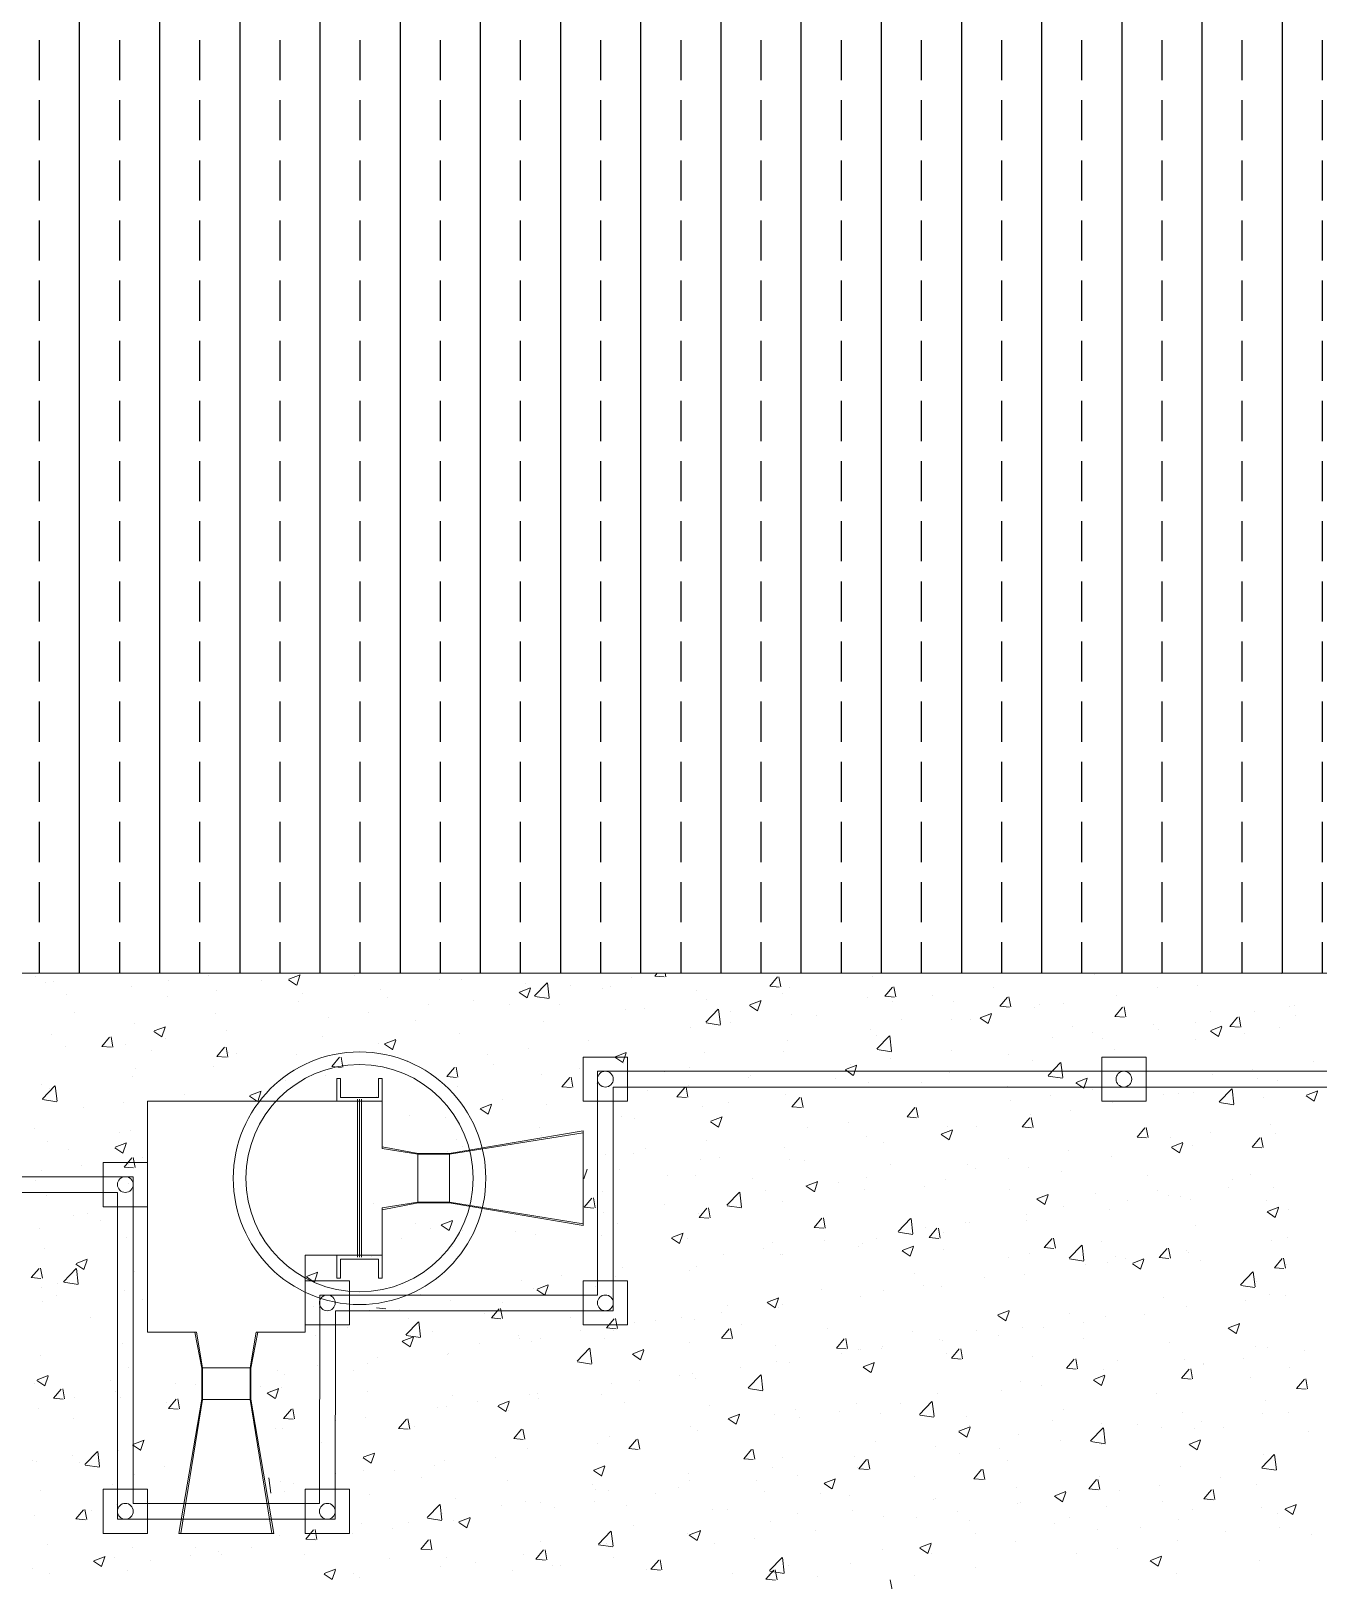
# Model space of a CAD drawing. Header units: millimetres. Extents: x 100 to 1222, y 100 to 694.
# Drawn here: x 298.02 to 305.67, y 536.13 to 545.33 of the extents above; entities that cross this region are included whole.
import ezdxf

# ---------------------------------------------------------------- set-up
doc = ezdxf.new("R2010")
doc.units = ezdxf.units.MM
doc.layers.add('2', color=11, linetype='Continuous')
for name, color, linetype, lineweight in [('Alvenaria', 8, 'Continuous', 9), ('Aço 1020', 6, 'Continuous', 9), ('DIVERSOS', 1, 'Continuous', 9), ('PAREDE', 7, 'Continuous', 9)]:
    doc.layers.add(name, color=color, linetype=linetype, lineweight=lineweight)

msp = doc.modelspace()

# ---------------------------------------------------------------- hatches: boundary and pattern name
at = {"layer": '2'}
h = msp.add_hatch(dxfattribs=at)
h.set_pattern_fill('BRASS', color=256, scale=0.075, angle=90)
h.set_pattern_definition([(90, (-7.4424, -3450.46003), (-0.47625, 3e-17), []), (90, (-7.6805, -3450.46003), (-0.47625, 3e-17), [0.238125, -0.1190625])])
h.paths.add_polyline_path([(294.0254, 539.737), (309.6315, 539.737), (309.6315, 552.862), (294.0254, 552.862)])

# ---------------------------------------------------------------- linework, layer by layer
at = {"layer": 'Alvenaria'}
for p, q in [((301.726, 539.7188), (301.7413, 539.737)), ((301.7916, 539.7153), (301.7876, 539.737)), ((298.0491, 539.7136), (298.0491, 539.7136)), ((298.1078, 539.6787), (298.1078, 539.6787)), ((298.1572, 539.687), (298.1572, 539.687)), ((298.6163, 539.6573), (298.6163, 539.6573)), ((298.8355, 539.6898), (298.8355, 539.6898)), ((299.0739, 539.7212), (299.0739, 539.7212)), ((299.3883, 539.6951), (299.3883, 539.6951)), ((299.5519, 539.6973), (299.5993, 539.6654)), ((299.5532, 539.7), (299.6198, 539.7256)), ((299.5997, 539.6653), (299.619, 539.7228)), ((299.9409, 539.7207), (299.9409, 539.7207)), ((300.4493, 539.6993), (300.4493, 539.6993)), ((300.5807, 539.6975), (300.5807, 539.6975)), ((300.922, 539.6238), (300.9887, 539.6494)), ((300.9578, 539.6778), (300.9578, 539.6778)), ((300.9685, 539.589), (300.9878, 539.6465)), ((301.0125, 539.602), (301.0867, 539.6793)), ((301.0995, 539.5891), (301.0889, 539.6796)), ((301.2248, 539.6617), (301.2248, 539.6617)), ((301.4185, 539.6478), (301.4185, 539.6478)), ((301.4662, 539.6563), (301.4662, 539.6563)), ((301.5856, 539.7092), (301.5856, 539.7092)), ((301.726, 539.7187), (301.7829, 539.7138)), ((302.4092, 539.659), (302.4551, 539.7137)), ((302.4092, 539.659), (302.4661, 539.654)), ((302.4748, 539.6556), (302.4637, 539.7153)), ((302.5287, 539.6512), (302.5287, 539.6512)), ((303.0177, 539.7183), (303.0177, 539.7183)), ((303.0924, 539.5992), (303.1383, 539.654)), ((303.1579, 539.5958), (303.1469, 539.6555)), ((303.7365, 539.6497), (303.7365, 539.6497)), ((304.338, 539.7289), (304.338, 539.7289)), ((304.7121, 539.6516), (304.7121, 539.6516)), ((304.9521, 539.6617), (304.9521, 539.6617)), ((305.4469, 539.7331), (305.4469, 539.7331)), ((298.2339, 539.6106), (298.2339, 539.6106)), ((298.8328, 539.5998), (298.8328, 539.5998)), ((299.1248, 539.6358), (299.1248, 539.6358)), ((299.6105, 539.5694), (299.6105, 539.5694)), ((299.6332, 539.6143), (299.6332, 539.6143)), ((300.0996, 539.6365), (300.0996, 539.6365)), ((300.1417, 539.5928), (300.1417, 539.5928)), ((300.3848, 539.5511), (300.3848, 539.5511)), ((300.6501, 539.5713), (300.6501, 539.5713)), ((300.863, 539.5525), (300.863, 539.5525)), ((300.9208, 539.6211), (300.9682, 539.5891)), ((300.9864, 539.6303), (300.9864, 539.6303)), ((301.0141, 539.5984), (301.0989, 539.5853)), ((301.9747, 539.6348), (301.9747, 539.6348)), ((302.034, 539.5798), (302.034, 539.5798)), ((302.2909, 539.5475), (302.3576, 539.5731)), ((302.3374, 539.5127), (302.3567, 539.5702)), ((302.4832, 539.6133), (302.4832, 539.6133)), ((302.9916, 539.5919), (302.9916, 539.5919)), ((303.0924, 539.5992), (303.1493, 539.5942)), ((303.1373, 539.5708), (303.1373, 539.5708)), ((303.3757, 539.6022), (303.3757, 539.6022)), ((303.5001, 539.5704), (303.5001, 539.5704)), ((303.7756, 539.5395), (303.8215, 539.5942)), ((303.8411, 539.536), (303.8301, 539.5957)), ((304.1566, 539.5563), (304.1566, 539.5563)), ((304.471, 539.6007), (304.471, 539.6007)), ((298.2773, 539.5044), (298.2773, 539.5044)), ((299.1158, 539.498), (299.1158, 539.498)), ((299.7856, 539.4722), (299.7856, 539.4722)), ((300.0241, 539.5036), (300.0241, 539.5036)), ((301.1586, 539.5498), (301.1586, 539.5498)), ((301.5528, 539.5189), (301.5528, 539.5189)), ((301.6671, 539.5284), (301.6671, 539.5284)), ((302.029, 539.4443), (302.1032, 539.5216)), ((302.116, 539.4314), (302.1055, 539.5219)), ((302.1755, 539.5069), (302.1755, 539.5069)), ((302.2897, 539.5448), (302.337, 539.5128)), ((302.5357, 539.4916), (302.5357, 539.4916)), ((302.684, 539.4854), (302.684, 539.4854)), ((303.1925, 539.4639), (303.1925, 539.4639)), ((303.4873, 539.4622), (303.4873, 539.4622)), ((303.6011, 539.4609), (303.6011, 539.4609)), ((303.6585, 539.4685), (303.7059, 539.4365)), ((303.6598, 539.4712), (303.7264, 539.4968)), ((303.7063, 539.4364), (303.7256, 539.494)), ((303.7756, 539.5394), (303.8325, 539.5344)), ((303.982, 539.5336), (303.982, 539.5336)), ((304.0086, 539.5489), (304.0086, 539.5489)), ((304.4588, 539.4797), (304.5047, 539.5344)), ((304.4588, 539.4796), (304.5157, 539.4747)), ((304.5243, 539.4763), (304.5133, 539.536)), ((304.517, 539.5274), (304.517, 539.5274)), ((305.0255, 539.5059), (305.0255, 539.5059)), ((305.142, 539.4199), (305.1879, 539.4746)), ((305.2075, 539.4165), (305.1965, 539.4762)), ((305.2882, 539.5113), (305.2882, 539.5113)), ((305.4958, 539.5378), (305.4958, 539.5378)), ((305.5266, 539.5427), (305.5266, 539.5427)), ((305.534, 539.4844), (305.534, 539.4844)), ((298.1456, 539.3699), (298.1456, 539.3699)), ((298.6347, 539.437), (298.6347, 539.437)), ((298.7516, 539.3901), (298.799, 539.3582)), ((298.7528, 539.3928), (298.8195, 539.4184)), ((298.7994, 539.358), (298.8187, 539.4156)), ((299.1841, 539.393), (299.1841, 539.393)), ((300.3075, 539.4571), (300.3075, 539.4571)), ((300.5691, 539.3804), (300.5691, 539.3804)), ((301.0638, 539.4518), (301.0638, 539.4518)), ((301.9365, 539.4127), (301.9365, 539.4127)), ((302.0307, 539.4408), (302.1154, 539.4276)), ((302.175, 539.4441), (302.175, 539.4441)), ((303.0061, 539.4012), (303.0061, 539.4012)), ((303.7009, 539.4424), (303.7009, 539.4424)), ((304.2094, 539.4209), (304.2094, 539.4209)), ((304.3259, 539.3846), (304.3259, 539.3846)), ((304.6866, 539.4321), (304.6866, 539.4321)), ((304.7179, 539.3995), (304.7179, 539.3995)), ((304.9403, 539.4425), (304.9403, 539.4425)), ((305.0274, 539.3922), (305.0748, 539.3602)), ((305.0286, 539.3949), (305.0953, 539.4205)), ((305.0751, 539.3601), (305.0944, 539.4177)), ((305.142, 539.4199), (305.1989, 539.4149)), ((305.2263, 539.378), (305.2263, 539.378)), ((305.4353, 539.416), (305.4353, 539.416)), ((298.226, 539.301), (298.226, 539.301)), ((298.4422, 539.3012), (298.4881, 539.3559)), ((298.4422, 539.3011), (298.4991, 539.2961)), ((298.5078, 539.2977), (298.4968, 539.3574)), ((298.5849, 539.3142), (298.5849, 539.3142)), ((298.7344, 539.2795), (298.7344, 539.2795)), ((298.8233, 539.3455), (298.8233, 539.3455)), ((299.1254, 539.2414), (299.1713, 539.2961)), ((299.191, 539.238), (299.1799, 539.2977)), ((299.752, 539.3618), (299.752, 539.3618)), ((300.088, 539.3194), (300.088, 539.3194)), ((300.1205, 539.3138), (300.1679, 539.2819)), ((300.1217, 539.3165), (300.1884, 539.3421)), ((300.1682, 539.2818), (300.1875, 539.3393)), ((300.9742, 539.286), (300.9742, 539.286)), ((301.335, 539.3335), (301.335, 539.3335)), ((302.5171, 539.3342), (302.5171, 539.3342)), ((303.0456, 539.3656), (303.0456, 539.3656)), ((303.0456, 539.2867), (303.1198, 539.364)), ((303.0472, 539.2831), (303.132, 539.27)), ((303.1325, 539.2738), (303.122, 539.3642)), ((304.0875, 539.3532), (304.0875, 539.3532)), ((304.3848, 539.3471), (304.3848, 539.3471)), ((304.4594, 539.2836), (304.4594, 539.2836)), ((304.9406, 539.3446), (304.9406, 539.3446)), ((299.1254, 539.2414), (299.1823, 539.2364)), ((299.1966, 539.2664), (299.1966, 539.2664)), ((299.2429, 539.2581), (299.2429, 539.2581)), ((299.5989, 539.2523), (299.5989, 539.2523)), ((299.7514, 539.2366), (299.7514, 539.2366)), ((299.8086, 539.1816), (299.8545, 539.2364)), ((299.8742, 539.1782), (299.8631, 539.2379)), ((300.2598, 539.2151), (300.2598, 539.2151)), ((300.7358, 539.2546), (300.7358, 539.2546)), ((300.7683, 539.1936), (300.7683, 539.1936)), ((301.4894, 539.2376), (301.5367, 539.2056)), ((301.4906, 539.2403), (301.5573, 539.2659)), ((301.5371, 539.2055), (301.5564, 539.263)), ((301.5413, 539.2018), (301.5413, 539.2018)), ((302.0224, 539.2627), (302.0224, 539.2627)), ((302.4901, 539.2702), (302.4901, 539.2702)), ((302.8594, 539.164), (302.9261, 539.1896)), ((302.8867, 539.1951), (302.8867, 539.1951)), ((302.9059, 539.1292), (302.9253, 539.1868)), ((303.1252, 539.2265), (303.1252, 539.2265)), ((303.4859, 539.274), (303.4859, 539.274)), ((303.8293, 539.2518), (303.8293, 539.2518)), ((303.9704, 539.2165), (303.9704, 539.2165)), ((304.0621, 539.129), (304.1363, 539.2063)), ((304.1491, 539.1161), (304.1386, 539.2066)), ((305.6368, 539.2145), (305.6368, 539.2145)), ((298.6231, 539.1199), (298.6231, 539.1199)), ((298.6411, 539.1711), (298.6411, 539.1711)), ((299.1042, 539.1809), (299.1042, 539.1809)), ((299.5351, 539.0966), (299.5351, 539.0966)), ((299.7735, 539.128), (299.7735, 539.128)), ((299.8086, 539.1816), (299.8655, 539.1766)), ((300.1342, 539.1754), (300.1342, 539.1754)), ((300.4918, 539.1219), (300.5377, 539.1766)), ((300.4918, 539.1218), (300.5487, 539.1168)), ((300.5573, 539.1184), (300.5463, 539.1781)), ((301.0522, 539.1347), (301.0522, 539.1347)), ((301.175, 539.0621), (301.2209, 539.1168)), ((301.2405, 539.0587), (301.2295, 539.1184)), ((301.2767, 539.1721), (301.2767, 539.1721)), ((301.7852, 539.1507), (301.7852, 539.1507)), ((301.9346, 539.1749), (301.9346, 539.1749)), ((302.2852, 539.1159), (302.2852, 539.1159)), ((302.2937, 539.1292), (302.2937, 539.1292)), ((302.8021, 539.1077), (302.8021, 539.1077)), ((302.8582, 539.1613), (302.9056, 539.1293)), ((303.2739, 539.1564), (303.2739, 539.1564)), ((303.4757, 539.1451), (303.4757, 539.1451)), ((304.0638, 539.1255), (304.1485, 539.1123)), ((304.2283, 539.0877), (304.295, 539.1133)), ((304.2748, 539.0529), (304.2941, 539.1105)), ((305.0376, 539.1356), (305.0376, 539.1356)), ((305.2761, 539.167), (305.2761, 539.167)), ((305.3041, 539.1091), (305.3041, 539.1091)), ((305.4237, 539.0989), (305.4237, 539.0989)), ((298.0856, 539.0757), (298.0856, 539.0757)), ((298.0891, 538.9894), (298.1633, 539.0668)), ((298.134, 539.0529), (298.134, 539.0529)), ((298.1761, 538.9766), (298.1656, 539.067)), ((298.9335, 539.0174), (298.9335, 539.0174)), ((299.3202, 539.0066), (299.3676, 538.9747)), ((299.3214, 539.0093), (299.3881, 539.0349)), ((299.3679, 538.9746), (299.3872, 539.0321)), ((300.0764, 539.0023), (300.0764, 539.0023)), ((300.5575, 539.0633), (300.5575, 539.0633)), ((301.175, 539.062), (301.2319, 539.0571)), ((301.3792, 539.0795), (301.3792, 539.0795)), ((301.686, 539.037), (301.686, 539.037)), ((301.8582, 539.0023), (301.9041, 539.057)), ((301.8582, 539.0023), (301.9151, 538.9973)), ((301.9237, 538.9989), (301.9127, 539.0586)), ((301.9244, 539.0684), (301.9244, 539.0684)), ((302.5055, 539.0171), (302.5055, 539.0171)), ((302.6069, 538.9391), (302.5959, 538.9988)), ((302.7184, 539.0611), (302.7184, 539.0611)), ((302.9946, 539.0841), (302.9946, 539.0841)), ((303.3106, 539.0862), (303.3106, 539.0862)), ((303.8191, 539.0647), (303.8191, 539.0647)), ((304.0753, 539.0089), (304.0753, 539.0089)), ((304.2271, 539.085), (304.2745, 539.053)), ((304.3275, 539.0432), (304.3275, 539.0432)), ((304.4361, 539.0564), (304.4361, 539.0564)), ((304.7486, 539.0138), (304.7486, 539.0138)), ((304.836, 539.0218), (304.836, 539.0218)), ((304.929, 539.0275), (304.929, 539.0275)), ((305.0787, 538.9713), (305.1529, 539.0487)), ((305.1656, 538.9585), (305.1551, 539.0489)), ((305.3445, 539.0003), (305.3445, 539.0003)), ((305.5959, 539.0087), (305.6433, 538.9767)), ((305.5972, 539.0114), (305.6639, 539.037)), ((305.6437, 538.9766), (305.663, 539.0342)), ((298.0908, 538.9859), (298.1755, 538.9728)), ((298.3343, 538.9385), (298.3343, 538.9385)), ((298.5728, 538.9699), (298.5728, 538.9699)), ((300.689, 538.9303), (300.7364, 538.8984)), ((300.6903, 538.933), (300.757, 538.9586)), ((300.7237, 538.9104), (300.7237, 538.9104)), ((300.7368, 538.8983), (300.7561, 538.9558)), ((300.8237, 538.9842), (300.8237, 538.9842)), ((301.0844, 538.9578), (301.0844, 538.9578)), ((302.0108, 538.9457), (302.0108, 538.9457)), ((302.1629, 538.9657), (302.1629, 538.9657)), ((302.5413, 538.9425), (302.5873, 538.9973)), ((302.5413, 538.9425), (302.5983, 538.9375)), ((303.2245, 538.8828), (303.2705, 538.9375)), ((303.2901, 538.8793), (303.2791, 538.939)), ((303.8369, 538.9775), (303.8369, 538.9775)), ((304.1931, 538.9184), (304.1931, 538.9184)), ((304.4479, 538.9665), (304.4479, 538.9665)), ((305.0803, 538.9678), (305.165, 538.9547)), ((300.2682, 538.8888), (300.2682, 538.8888)), ((300.4852, 538.879), (300.4852, 538.879)), ((301.0406, 538.8176), (301.0406, 538.8176)), ((301.5297, 538.8847), (301.5297, 538.8847)), ((301.6074, 538.8704), (301.6074, 538.8704)), ((302.0579, 538.8541), (302.1053, 538.8221)), ((302.0591, 538.8568), (302.1258, 538.8824)), ((302.1056, 538.822), (302.1249, 538.8795)), ((302.6361, 538.8194), (302.6361, 538.8194)), ((302.8746, 538.8508), (302.8746, 538.8508)), ((303.2245, 538.8827), (303.2815, 538.8777)), ((303.2353, 538.8983), (303.2353, 538.8983)), ((303.4641, 538.828), (303.4641, 538.828)), ((303.6376, 538.8231), (303.6376, 538.8231)), ((303.9077, 538.823), (303.9537, 538.8777)), ((303.9077, 538.823), (303.9647, 538.818)), ((303.9588, 538.8995), (303.9588, 538.8995)), ((303.9733, 538.8196), (303.9623, 538.8793)), ((304.5909, 538.7632), (304.6368, 538.818)), ((304.6565, 538.7598), (304.6455, 538.8195)), ((305.3862, 538.8388), (305.3862, 538.8388)), ((298.0405, 538.8143), (298.0405, 538.8143)), ((298.1225, 538.7358), (298.1225, 538.7358)), ((298.5211, 538.7021), (298.5878, 538.7277)), ((298.5489, 538.7928), (298.5489, 538.7928)), ((298.5676, 538.6673), (298.5869, 538.7249)), ((298.6115, 538.8029), (298.6115, 538.8029)), ((300.5459, 538.7462), (300.5459, 538.7462)), ((301.0519, 538.775), (301.0519, 538.775)), ((302.0346, 538.7403), (302.0346, 538.7403)), ((302.983, 538.7671), (302.983, 538.7671)), ((303.0821, 538.7277), (303.0821, 538.7277)), ((303.4268, 538.7778), (303.4741, 538.7458)), ((303.428, 538.7805), (303.4947, 538.8061)), ((303.4745, 538.7457), (303.4938, 538.8033)), ((304.5909, 538.7632), (304.6479, 538.7582)), ((304.787, 538.7599), (304.787, 538.7599)), ((304.7969, 538.7042), (304.8636, 538.7298)), ((304.8434, 538.6694), (304.8627, 538.727)), ((305.0255, 538.7913), (305.0255, 538.7913)), ((305.2741, 538.7035), (305.32, 538.7582)), ((305.3397, 538.7), (305.3287, 538.7597)), ((305.4121, 538.7818), (305.4121, 538.7818)), ((298.2413, 538.6864), (298.2413, 538.6864)), ((298.5199, 538.6994), (298.5672, 538.6675)), ((298.5744, 538.5847), (298.6203, 538.6394)), ((298.6399, 538.5813), (298.6289, 538.641)), ((298.6829, 538.6417), (298.6829, 538.6417)), ((300.4964, 538.6797), (300.4964, 538.6797)), ((300.5828, 538.7069), (300.5828, 538.7069)), ((301.4354, 538.6614), (301.4354, 538.6614)), ((301.5997, 538.6639), (301.5997, 538.6639)), ((301.6738, 538.6928), (301.6738, 538.6928)), ((302.1082, 538.6424), (302.1082, 538.6424)), ((302.4939, 538.7), (302.4939, 538.7)), ((302.5267, 538.6324), (302.5267, 538.6324)), ((303.8248, 538.6332), (303.8248, 538.6332)), ((304.1855, 538.6807), (304.1855, 538.6807)), ((304.4363, 538.6494), (304.4363, 538.6494)), ((304.7956, 538.7015), (304.843, 538.6695)), ((304.9174, 538.7104), (304.9174, 538.7104)), ((305.2741, 538.7034), (305.331, 538.6984)), ((298.0837, 538.5628), (298.0837, 538.5628)), ((298.3222, 538.5942), (298.3222, 538.5942)), ((298.5744, 538.5847), (298.6313, 538.5797)), ((298.6017, 538.6028), (298.6017, 538.6028)), ((301.3053, 538.5148), (301.3246, 538.5723)), ((301.5181, 538.5676), (301.5181, 538.5676)), ((301.9992, 538.6286), (301.9992, 538.6286)), ((302.6167, 538.621), (302.6167, 538.621)), ((303.1251, 538.5995), (303.1251, 538.5995)), ((303.5863, 538.6019), (303.5863, 538.6019)), ((303.6336, 538.578), (303.6336, 538.578)), ((303.9472, 538.5824), (303.9472, 538.5824)), ((304.1421, 538.5565), (304.1421, 538.5565)), ((305.2647, 538.5408), (305.2647, 538.5408)), ((298.0463, 538.5074), (298.0463, 538.5074)), ((298.5999, 538.4858), (298.5999, 538.4858)), ((301.8006, 538.536), (301.8006, 538.536)), ((301.9712, 538.537), (301.9712, 538.537)), ((302.309, 538.5145), (302.309, 538.5145)), ((302.624, 538.4752), (302.624, 538.4752)), ((302.6265, 538.4706), (302.6738, 538.4386)), ((302.6277, 538.4733), (302.6944, 538.4989)), ((302.6742, 538.4385), (302.6935, 538.496)), ((302.8175, 538.493), (302.8175, 538.493)), ((302.9714, 538.45), (302.9714, 538.45)), ((302.9848, 538.5227), (302.9848, 538.5227)), ((303.326, 538.4715), (303.326, 538.4715)), ((303.4525, 538.511), (303.4525, 538.511)), ((303.8344, 538.4501), (303.8344, 538.4501)), ((304.6505, 538.535), (304.6505, 538.535)), ((305.1357, 538.4631), (305.1357, 538.4631)), ((305.159, 538.5135), (305.159, 538.5135)), ((305.4005, 538.4648), (305.4005, 538.4648)), ((298.1109, 538.4187), (298.1109, 538.4187)), ((300.0532, 538.3681), (300.0532, 538.3681)), ((301.3071, 538.3456), (301.353, 538.4003)), ((301.3727, 538.3422), (301.3617, 538.4019)), ((301.4157, 538.4417), (301.4157, 538.4417)), ((301.784, 538.3646), (301.784, 538.3646)), ((302.1553, 538.3588), (302.2295, 538.4361)), ((302.157, 538.3553), (302.2417, 538.3421)), ((302.2423, 538.3459), (302.2318, 538.4364)), ((302.3856, 538.4438), (302.3856, 538.4438)), ((302.4823, 538.3829), (302.4823, 538.3829)), ((303.9953, 538.3943), (304.0427, 538.3623)), ((303.9965, 538.397), (304.0632, 538.4226)), ((304.0431, 538.3622), (304.0624, 538.4198)), ((304.3429, 538.4286), (304.3429, 538.4286)), ((304.5365, 538.3843), (304.5365, 538.3843)), ((304.7093, 538.4455), (304.7093, 538.4455)), ((304.7749, 538.4156), (304.7749, 538.4156)), ((304.8513, 538.4071), (304.8513, 538.4071)), ((304.9058, 538.3933), (304.9058, 538.3933)), ((305.3598, 538.3856), (305.3598, 538.3856)), ((298.2745, 538.2983), (298.2745, 538.2983)), ((298.3594, 538.3087), (298.3594, 538.3087)), ((298.4324, 538.266), (298.4324, 538.266)), ((300.4585, 538.2423), (300.5252, 538.2679)), ((300.505, 538.2076), (300.5243, 538.2651)), ((301.3071, 538.3456), (301.3641, 538.3406)), ((301.4233, 538.3171), (301.4233, 538.3171)), ((301.9876, 538.3115), (301.9876, 538.3115)), ((301.9903, 538.2859), (302.0362, 538.3406)), ((301.9903, 538.2858), (302.0472, 538.2808)), ((302.0559, 538.2824), (302.0449, 538.3421)), ((302.6735, 538.2261), (302.7194, 538.2808)), ((302.7391, 538.2226), (302.7281, 538.2824)), ((303.1719, 538.2012), (303.246, 538.2785)), ((303.2588, 538.1883), (303.2483, 538.2787)), ((303.9349, 538.3051), (303.9349, 538.3051)), ((303.9356, 538.2653), (303.9356, 538.2653)), ((304.1538, 538.3501), (304.1538, 538.3501)), ((304.4247, 538.3324), (304.4247, 538.3324)), ((305.3642, 538.318), (305.4116, 538.286)), ((305.3654, 538.3207), (305.4321, 538.3463)), ((305.4119, 538.2859), (305.4312, 538.3435)), ((305.493, 538.3317), (305.493, 538.3317)), ((298.0716, 538.2185), (298.0716, 538.2185)), ((300.3047, 538.251), (300.3047, 538.251)), ((300.3933, 538.2227), (300.3933, 538.2227)), ((300.4573, 538.2396), (300.5047, 538.2077)), ((300.5833, 538.2065), (300.5833, 538.2065)), ((300.9018, 538.2012), (300.9018, 538.2012)), ((301.0175, 538.1835), (301.0175, 538.1835)), ((301.4102, 538.1798), (301.4102, 538.1798)), ((301.5065, 538.2505), (301.5065, 538.2505)), ((301.8274, 538.1661), (301.8941, 538.1917)), ((301.8739, 538.1313), (301.8932, 538.1888)), ((302.6735, 538.226), (302.7304, 538.2211)), ((303.1735, 538.1976), (303.2582, 538.1845)), ((303.3357, 538.2262), (303.3357, 538.2262)), ((303.3567, 538.1663), (303.4026, 538.221)), ((303.4223, 538.1629), (303.4113, 538.2226)), ((303.4409, 538.1939), (303.4409, 538.1939)), ((303.5742, 538.2576), (303.5742, 538.2576)), ((303.5983, 538.2548), (303.5983, 538.2548)), ((304.9375, 538.2363), (304.9375, 538.2363)), ((298.0993, 538.1016), (298.0993, 538.1016)), ((298.5883, 538.1687), (298.5883, 538.1687)), ((299.9841, 538.1276), (299.9841, 538.1276)), ((300.2225, 538.159), (300.2225, 538.159)), ((300.5228, 538.112), (300.5228, 538.112)), ((301.8261, 538.1634), (301.8735, 538.1314)), ((301.9187, 538.1583), (301.9187, 538.1583)), ((302.3734, 538.0995), (302.3734, 538.0995)), ((302.4272, 538.1368), (302.4272, 538.1368)), ((302.7342, 538.147), (302.7342, 538.147)), ((302.9356, 538.1153), (302.9356, 538.1153)), ((302.9598, 538.1329), (302.9598, 538.1329)), ((303.0428, 538.1594), (303.0428, 538.1594)), ((303.195, 538.0871), (303.2424, 538.0551)), ((303.1962, 538.0898), (303.2629, 538.1154)), ((303.2427, 538.055), (303.2621, 538.1126)), ((303.3567, 538.1663), (303.4136, 538.1613)), ((303.4441, 538.0938), (303.4441, 538.0938)), ((304.0399, 538.1065), (304.0858, 538.1613)), ((304.0399, 538.1065), (304.0968, 538.1015)), ((304.1055, 538.1031), (304.0944, 538.1628)), ((304.1884, 538.0435), (304.2626, 538.1208)), ((304.2754, 538.0306), (304.2648, 538.1211)), ((304.382, 538.141), (304.382, 538.141)), ((304.7231, 538.0468), (304.769, 538.1015)), ((304.7886, 538.0433), (304.7776, 538.103)), ((304.8851, 538.0875), (304.8851, 538.0875)), ((305.3889, 538.1477), (305.3889, 538.1477)), ((305.4866, 538.1667), (305.4866, 538.1667)), ((298.2881, 538.0087), (298.3355, 537.9768)), ((298.2893, 538.0114), (298.356, 538.037)), ((298.3358, 537.9766), (298.3551, 538.0342)), ((299.3825, 538.0484), (299.3825, 538.0484)), ((300.0416, 538.0511), (300.0416, 538.0511)), ((301.5334, 537.9889), (301.5334, 537.9889)), ((301.976, 537.9944), (301.976, 537.9944)), ((302.135, 538.0681), (302.135, 538.0681)), ((302.4708, 538.0658), (302.4708, 538.0658)), ((302.4873, 538.0641), (302.4873, 538.0641)), ((303.8265, 538.0456), (303.8265, 538.0456)), ((303.9526, 538.0723), (303.9526, 538.0723)), ((304.1901, 538.04), (304.2748, 538.0268)), ((304.2859, 538.0086), (304.2859, 538.0086)), ((304.4131, 538.0153), (304.4131, 538.0153)), ((304.461, 538.0509), (304.461, 538.0509)), ((304.5243, 538.04), (304.5243, 538.04)), ((304.5639, 538.0108), (304.6113, 537.9788)), ((304.5651, 538.0135), (304.6318, 538.0391)), ((304.6116, 537.9787), (304.6309, 538.0363)), ((304.7231, 538.0467), (304.78, 538.0417)), ((304.8942, 538.0763), (304.8942, 538.0763)), ((304.9695, 538.0294), (304.9695, 538.0294)), ((305.4063, 537.987), (305.4522, 538.0417)), ((305.4063, 537.9869), (305.4632, 537.982)), ((305.4718, 537.9836), (305.4608, 538.0433)), ((305.4779, 538.0079), (305.4779, 538.0079)), ((298.0233, 537.928), (298.0692, 537.9827)), ((298.0233, 537.928), (298.0803, 537.923)), ((298.0889, 537.9246), (298.0779, 537.9843)), ((298.2154, 537.9039), (298.2896, 537.9813)), ((298.2171, 537.9004), (298.3018, 537.8873)), ((298.3024, 537.8911), (298.2919, 537.9815)), ((298.6383, 537.965), (298.6383, 537.965)), ((299.5526, 537.984), (299.5526, 537.984)), ((299.657, 537.9324), (299.7043, 537.9005)), ((299.6582, 537.9351), (299.7249, 537.9607)), ((299.7047, 537.9004), (299.724, 537.9579)), ((300.9342, 537.91), (300.9342, 537.91)), ((301.1727, 537.9414), (301.1727, 537.9414)), ((301.4949, 537.9334), (301.4949, 537.9334)), ((301.9318, 537.9687), (301.9318, 537.9687)), ((303.271, 537.9503), (303.271, 537.9503)), ((303.6843, 537.9294), (303.6843, 537.9294)), ((303.9241, 537.9482), (303.9241, 537.9482)), ((305.2049, 537.8858), (305.2791, 537.9632)), ((305.2919, 537.873), (305.2814, 537.9634)), ((305.3013, 537.903), (305.3013, 537.903)), ((298.0828, 537.8696), (298.0828, 537.8696)), ((298.174, 537.8219), (298.174, 537.8219)), ((298.1818, 537.8903), (298.1818, 537.8903)), ((298.5768, 537.8516), (298.5768, 537.8516)), ((300.3327, 537.8308), (300.3327, 537.8308)), ((301.0059, 537.8664), (301.0059, 537.8664)), ((301.0258, 537.8561), (301.0732, 537.8242)), ((301.0271, 537.8588), (301.0938, 537.8844)), ((301.0736, 537.8241), (301.0929, 537.8816)), ((301.3764, 537.8734), (301.3764, 537.8734)), ((302.3959, 537.7826), (302.4626, 537.8082)), ((302.4424, 537.7478), (302.4617, 537.8053)), ((302.7156, 537.8549), (302.7156, 537.8549)), ((302.9482, 537.8158), (302.9482, 537.8158)), ((303.0852, 537.8505), (303.0852, 537.8505)), ((303.3236, 537.8819), (303.3236, 537.8819)), ((303.4293, 537.8768), (303.4293, 537.8768)), ((304.7458, 537.8077), (304.7458, 537.8077)), ((305.2066, 537.8823), (305.2913, 537.8692)), ((305.3774, 537.8306), (305.3774, 537.8306)), ((305.4745, 537.8224), (305.4745, 537.8224)), ((298.0877, 537.7845), (298.0877, 537.7845)), ((298.6824, 537.8005), (298.6824, 537.8005)), ((299.6994, 537.7575), (299.6994, 537.7575)), ((299.7335, 537.7519), (299.7335, 537.7519)), ((300.0301, 537.734), (300.0301, 537.734)), ((300.0729, 537.7487), (300.1298, 537.7437)), ((300.2078, 537.736), (300.2078, 537.736)), ((300.5112, 537.795), (300.5112, 537.795)), ((300.7163, 537.7145), (300.7163, 537.7145)), ((300.7561, 537.6889), (300.802, 537.7437)), ((300.8217, 537.6855), (300.8106, 537.7452)), ((300.8209, 537.778), (300.8209, 537.778)), ((302.1229, 537.7238), (302.1229, 537.7238)), ((302.1601, 537.7596), (302.1601, 537.7596)), ((302.3947, 537.7799), (302.4421, 537.7479)), ((302.4592, 537.7488), (302.4592, 537.7488)), ((302.4836, 537.7713), (302.4836, 537.7713)), ((303.7648, 537.7063), (303.8315, 537.7319)), ((303.8113, 537.6715), (303.8306, 537.7291)), ((304.1903, 537.7123), (304.1903, 537.7123)), ((304.6345, 537.7118), (304.6345, 537.7118)), ((304.8826, 537.7592), (304.8826, 537.7592)), ((305.2361, 537.791), (305.2361, 537.791)), ((298.3748, 537.694), (298.3748, 537.694)), ((299.9002, 537.6295), (299.9002, 537.6295)), ((300.2485, 537.5886), (300.3227, 537.6659)), ((300.2654, 537.6827), (300.2654, 537.6827)), ((300.3355, 537.5757), (300.3249, 537.6662)), ((300.7561, 537.6889), (300.813, 537.6839)), ((301.2247, 537.693), (301.2247, 537.693)), ((301.4393, 537.6292), (301.4852, 537.6839)), ((301.4393, 537.6291), (301.4962, 537.6241)), ((301.5049, 537.6257), (301.4938, 537.6854)), ((301.6046, 537.6642), (301.6046, 537.6642)), ((301.7332, 537.6716), (301.7332, 537.6716)), ((301.8844, 537.6924), (301.8844, 537.6924)), ((301.9645, 537.6773), (301.9645, 537.6773)), ((302.1225, 537.5694), (302.1684, 537.6241)), ((302.188, 537.566), (302.177, 537.6257)), ((302.2417, 537.6501), (302.2417, 537.6501)), ((302.7501, 537.6286), (302.7501, 537.6286)), ((303.7636, 537.7036), (303.8109, 537.6716)), ((303.9125, 537.6311), (303.9125, 537.6311)), ((304.0353, 537.6329), (304.0353, 537.6329)), ((304.2738, 537.6643), (304.2738, 537.6643)), ((304.4015, 537.6982), (304.4015, 537.6982)), ((305.1324, 537.6273), (305.1798, 537.5953)), ((305.1337, 537.63), (305.2003, 537.6556)), ((305.1802, 537.5952), (305.1995, 537.6528)), ((298.5328, 537.5939), (298.5328, 537.5939)), ((298.5652, 537.5345), (298.5652, 537.5345)), ((299.7099, 537.5873), (299.7099, 537.5873)), ((300.2255, 537.5489), (300.2729, 537.517)), ((300.2267, 537.5516), (300.2934, 537.5772)), ((300.2502, 537.5851), (300.3349, 537.5719)), ((300.2733, 537.5169), (300.2926, 537.5744)), ((300.4087, 537.6081), (300.4087, 537.6081)), ((300.6837, 537.5343), (300.6837, 537.5343)), ((300.9171, 537.5866), (300.9171, 537.5866)), ((300.9221, 537.5657), (300.9221, 537.5657)), ((300.9943, 537.5493), (300.9943, 537.5493)), ((301.0491, 537.5689), (301.0491, 537.5689)), ((301.2829, 537.6132), (301.2829, 537.6132)), ((301.4256, 537.5651), (301.4256, 537.5651)), ((301.4834, 537.6164), (301.4834, 537.6164)), ((301.934, 537.5436), (301.934, 537.5436)), ((302.1225, 537.5693), (302.1794, 537.5644)), ((302.8057, 537.5096), (302.8516, 537.5643)), ((302.8712, 537.5062), (302.8602, 537.5659)), ((303.2586, 537.6071), (303.2586, 537.6071)), ((303.4178, 537.5597), (303.4178, 537.5597)), ((303.4338, 537.5537), (303.4338, 537.5537)), ((303.6348, 537.617), (303.6348, 537.617)), ((303.7671, 537.5856), (303.7671, 537.5856)), ((304.2755, 537.5641), (304.2755, 537.5641)), ((304.784, 537.5427), (304.784, 537.5427)), ((298.0761, 537.4675), (298.0761, 537.4675)), ((300.0821, 537.4551), (300.0821, 537.4551)), ((300.4936, 537.4735), (300.4936, 537.4735)), ((300.4996, 537.4779), (300.4996, 537.4779)), ((301.265, 537.431), (301.3392, 537.5083)), ((301.352, 537.4181), (301.3415, 537.5085)), ((301.5944, 537.4727), (301.6418, 537.4407)), ((301.5956, 537.4754), (301.6623, 537.501)), ((301.6421, 537.4406), (301.6614, 537.4981)), ((302.4425, 537.5221), (302.4425, 537.5221)), ((302.8057, 537.5096), (302.8626, 537.5046)), ((302.8346, 537.4748), (302.8346, 537.4748)), ((302.9366, 537.4987), (302.9366, 537.4987)), ((302.951, 537.5006), (302.951, 537.5006)), ((303.073, 537.5062), (303.073, 537.5062)), ((303.0793, 537.5216), (303.0793, 537.5216)), ((303.4594, 537.4792), (303.4594, 537.4792)), ((303.4889, 537.4498), (303.5348, 537.5046)), ((303.4889, 537.4498), (303.5458, 537.4448)), ((303.5544, 537.4464), (303.5434, 537.5061)), ((303.9679, 537.4577), (303.9679, 537.4577)), ((304.1721, 537.3901), (304.218, 537.4448)), ((304.2376, 537.3866), (304.2266, 537.4463)), ((304.4764, 537.4362), (304.4764, 537.4362)), ((304.8711, 537.4421), (304.8711, 537.4421)), ((305.2239, 537.4467), (305.2239, 537.4467)), ((305.2925, 537.5212), (305.2925, 537.5212)), ((305.3658, 537.5135), (305.3658, 537.5135)), ((305.5847, 537.4942), (305.5847, 537.4942)), ((298.0576, 537.3207), (298.1243, 537.3463)), ((298.1041, 537.2859), (298.1234, 537.3435)), ((298.5989, 537.3966), (298.5989, 537.3966)), ((299.4829, 537.3763), (299.4829, 537.3763)), ((299.5294, 537.3498), (299.5294, 537.3498)), ((299.7214, 537.4076), (299.7214, 537.4076)), ((299.9381, 537.3782), (299.9381, 537.3782)), ((300.0185, 537.4169), (300.0185, 537.4169)), ((301.2667, 537.4274), (301.3514, 537.4143)), ((301.8723, 537.3481), (301.8723, 537.3481)), ((301.9529, 537.3603), (301.9529, 537.3603)), ((302.233, 537.3956), (302.233, 537.3956)), ((302.2816, 537.2733), (302.3558, 537.3506)), ((302.3686, 537.2604), (302.358, 537.3509)), ((302.4476, 537.4317), (302.4476, 537.4317)), ((302.5238, 537.4263), (302.5238, 537.4263)), ((302.9633, 537.3964), (303.0106, 537.3644)), ((302.9645, 537.3991), (303.0312, 537.4247)), ((303.011, 537.3643), (303.0303, 537.4218)), ((304.1721, 537.39), (304.229, 537.385)), ((304.3333, 537.3228), (304.4, 537.3484)), ((304.3799, 537.288), (304.3992, 537.3456)), ((304.3899, 537.3811), (304.3899, 537.3811)), ((304.8553, 537.3303), (304.9012, 537.385)), ((304.9208, 537.3269), (304.9098, 537.3866)), ((304.9848, 537.4147), (304.9848, 537.4147)), ((304.9855, 537.4153), (304.9855, 537.4153)), ((305.4933, 537.3932), (305.4933, 537.3932)), ((298.0434, 537.3013), (298.0434, 537.3013)), ((298.0563, 537.318), (298.1037, 537.2861)), ((298.1555, 537.2116), (298.2014, 537.2663)), ((298.2211, 537.2081), (298.21, 537.2678)), ((298.4929, 537.3163), (298.4929, 537.3163)), ((298.8814, 537.2971), (298.8814, 537.2971)), ((299.0014, 537.2948), (299.0014, 537.2948)), ((299.0347, 537.2784), (299.0347, 537.2784)), ((299.3827, 537.2828), (299.3827, 537.2828)), ((299.4264, 537.2444), (299.4931, 537.27)), ((299.4729, 537.2096), (299.4923, 537.2672)), ((299.5099, 537.2733), (299.5099, 537.2733)), ((300.0183, 537.2518), (300.0183, 537.2518)), ((301.4718, 537.2993), (301.4718, 537.2993)), ((301.6338, 537.3167), (301.6338, 537.3167)), ((301.9684, 537.3309), (301.9684, 537.3309)), ((302.2833, 537.2698), (302.368, 537.2566)), ((303.7848, 537.2572), (303.7848, 537.2572)), ((303.9009, 537.3141), (303.9009, 537.3141)), ((304.0232, 537.2886), (304.0232, 537.2886)), ((304.3321, 537.3201), (304.3795, 537.2881)), ((304.3839, 537.3361), (304.3839, 537.3361)), ((304.8552, 537.3303), (304.9122, 537.3253)), ((305.2619, 537.3347), (305.2619, 537.3347)), ((305.5384, 537.2705), (305.5844, 537.3253)), ((305.5384, 537.2705), (305.5954, 537.2655)), ((305.604, 537.2671), (305.593, 537.3268)), ((298.1555, 537.2115), (298.2124, 537.2065)), ((298.2822, 537.2182), (298.2822, 537.2182)), ((298.5206, 537.2496), (298.5206, 537.2496)), ((298.5536, 537.2174), (298.5536, 537.2174)), ((298.8272, 537.1875), (298.8272, 537.1875)), ((298.8387, 537.1518), (298.8846, 537.2065)), ((298.9043, 537.1484), (298.8932, 537.2081)), ((299.4252, 537.2417), (299.4726, 537.2098)), ((300.4331, 537.1587), (300.4331, 537.1587)), ((300.488, 537.1608), (300.488, 537.1608)), ((300.5268, 537.2304), (300.5268, 537.2304)), ((300.6715, 537.1901), (300.6715, 537.1901)), ((300.7941, 537.1654), (300.8415, 537.1335)), ((300.7953, 537.1681), (300.862, 537.1937)), ((300.8418, 537.1334), (300.8611, 537.1909)), ((300.9827, 537.2322), (300.9827, 537.2322)), ((301.0323, 537.2375), (301.0323, 537.2375)), ((301.0352, 537.2089), (301.0352, 537.2089)), ((301.4129, 537.2356), (301.4129, 537.2356)), ((301.5437, 537.1874), (301.5437, 537.1874)), ((302.0522, 537.1659), (302.0522, 537.1659)), ((302.9251, 537.1817), (302.9251, 537.1817)), ((303.1832, 537.178), (303.1832, 537.178)), ((303.2981, 537.1156), (303.3723, 537.193)), ((303.3851, 537.1028), (303.3746, 537.1932)), ((303.4062, 537.2426), (303.4062, 537.2426)), ((304.7065, 537.2393), (304.7065, 537.2393)), ((305.3542, 537.1964), (305.3542, 537.1964)), ((298.0645, 537.1504), (298.0645, 537.1504)), ((298.2717, 537.0921), (298.2717, 537.0921)), ((298.8387, 537.1517), (298.8956, 537.1468)), ((299.5219, 537.092), (299.5678, 537.1467)), ((299.5219, 537.092), (299.5788, 537.087)), ((299.5874, 537.0886), (299.5764, 537.1483)), ((299.8315, 537.0795), (299.8315, 537.0795)), ((300.0069, 537.0998), (300.0069, 537.0998)), ((300.2051, 537.0322), (300.251, 537.087)), ((300.2706, 537.0288), (300.2596, 537.0885)), ((300.8574, 537.1402), (300.8574, 537.1402)), ((302.1629, 537.0892), (302.2103, 537.0572)), ((302.1642, 537.0919), (302.2309, 537.1175)), ((302.2107, 537.0571), (302.23, 537.1146)), ((302.436, 537.1146), (302.436, 537.1146)), ((302.5606, 537.1444), (302.5606, 537.1444)), ((302.584, 537.0991), (302.584, 537.0991)), ((302.8225, 537.1305), (302.8225, 537.1305)), ((303.0691, 537.1229), (303.0691, 537.1229)), ((303.2998, 537.1121), (303.3845, 537.099)), ((303.5776, 537.1015), (303.5776, 537.1015)), ((304.086, 537.08), (304.086, 537.08)), ((304.151, 537.144), (304.151, 537.144)), ((304.8595, 537.125), (304.8595, 537.125)), ((304.9734, 537.071), (304.9734, 537.071)), ((305.3341, 537.1185), (305.3341, 537.1185)), ((305.4902, 537.1255), (305.4902, 537.1255)), ((299.4708, 537.032), (299.4708, 537.032)), ((299.5178, 537.0328), (299.5178, 537.0328)), ((300.2051, 537.0322), (300.262, 537.0272)), ((300.3019, 537.0449), (300.3019, 537.0449)), ((300.8883, 536.9725), (300.9342, 537.0272)), ((300.9538, 536.969), (300.9428, 537.0287)), ((301.4602, 536.9822), (301.4602, 536.9822)), ((301.9413, 537.0432), (301.9413, 537.0432)), ((301.9825, 537.0199), (301.9825, 537.0199)), ((303.5318, 537.0129), (303.5792, 536.9809)), ((303.533, 537.0156), (303.5997, 537.0412)), ((303.5795, 536.9808), (303.5989, 537.0384)), ((303.5955, 537.0486), (303.5955, 537.0486)), ((303.8893, 536.997), (303.8893, 536.997)), ((304.3147, 536.958), (304.3889, 537.0353)), ((304.3784, 537.064), (304.3784, 537.064)), ((304.4016, 536.9451), (304.3911, 537.0356)), ((304.5945, 537.0585), (304.5945, 537.0585)), ((304.7349, 537.0396), (304.7349, 537.0396)), ((304.9347, 537.0302), (304.9347, 537.0302)), ((305.103, 537.037), (305.103, 537.037)), ((305.6114, 537.0155), (305.6114, 537.0155)), ((298.3417, 536.8184), (298.4159, 536.8958)), ((298.4287, 536.8056), (298.4181, 536.896)), ((298.542, 536.9004), (298.542, 536.9004)), ((298.6249, 536.9345), (298.6723, 536.9026)), ((298.6261, 536.9372), (298.6928, 536.9628)), ((298.6308, 536.9214), (298.6308, 536.9214)), ((298.6726, 536.9024), (298.6919, 536.96)), ((299.7464, 536.9495), (299.7464, 536.9495)), ((299.995, 536.8609), (300.0617, 536.8865)), ((300.0415, 536.8262), (300.0608, 536.8837)), ((300.8883, 536.9724), (300.9452, 536.9674)), ((300.9711, 536.9151), (300.9711, 536.9151)), ((301.3833, 536.9411), (301.3833, 536.9411)), ((301.5714, 536.9127), (301.6284, 536.9077)), ((301.5715, 536.9127), (301.6174, 536.9674)), ((301.6217, 536.9725), (301.6217, 536.9725)), ((301.637, 536.9093), (301.626, 536.969)), ((302.2546, 536.8529), (302.3006, 536.9076)), ((302.3202, 536.8495), (302.3092, 536.9092)), ((303.04, 536.9533), (303.04, 536.9533)), ((303.3946, 536.9256), (303.3946, 536.9256)), ((303.7726, 536.9129), (303.7726, 536.9129)), ((304.1334, 536.9604), (304.1334, 536.9604)), ((304.3163, 536.9545), (304.4011, 536.9413)), ((304.3792, 536.9348), (304.3792, 536.9348)), ((304.9007, 536.9366), (304.9481, 536.9046)), ((304.9019, 536.9393), (304.9686, 536.9649)), ((304.9484, 536.9045), (304.9677, 536.9621)), ((298.0316, 536.8425), (298.0316, 536.8425)), ((298.053, 536.8333), (298.053, 536.8333)), ((298.2701, 536.8739), (298.2701, 536.8739)), ((298.3074, 536.8296), (298.3074, 536.8296)), ((298.3434, 536.8149), (298.4281, 536.8018)), ((298.8159, 536.8081), (298.8159, 536.8081)), ((299.9938, 536.8582), (300.0411, 536.8263)), ((300.421, 536.8144), (300.421, 536.8144)), ((300.4764, 536.8437), (300.4764, 536.8437)), ((300.7817, 536.8619), (300.7817, 536.8619)), ((301.3639, 536.7846), (301.4305, 536.8102)), ((301.4104, 536.7499), (301.4297, 536.8074)), ((302.2546, 536.8529), (302.3116, 536.8479)), ((302.4244, 536.7975), (302.4244, 536.7975)), ((302.4845, 536.8579), (302.4845, 536.8579)), ((302.9135, 536.8646), (302.9135, 536.8646)), ((302.9326, 536.8024), (302.9326, 536.8024)), ((302.9378, 536.7932), (302.9838, 536.8479)), ((302.9378, 536.7931), (302.9948, 536.7881)), ((303.0034, 536.7897), (302.9924, 536.8494)), ((303.5342, 536.8815), (303.5342, 536.8815)), ((303.8237, 536.8395), (303.8237, 536.8395)), ((304.8479, 536.8079), (304.8479, 536.8079)), ((305.3312, 536.8003), (305.4054, 536.8777)), ((305.3329, 536.7968), (305.4176, 536.7837)), ((305.3426, 536.8793), (305.3426, 536.8793)), ((305.4182, 536.7875), (305.4077, 536.8779)), ((298.5083, 536.7016), (298.5083, 536.7016)), ((298.6355, 536.7588), (298.6355, 536.7588)), ((299.4452, 536.6479), (299.4347, 536.7384)), ((299.5063, 536.7157), (299.5063, 536.7157)), ((299.581, 536.7038), (299.581, 536.7038)), ((299.8328, 536.7651), (299.8328, 536.7651)), ((299.9953, 536.7827), (299.9953, 536.7827)), ((300.1825, 536.783), (300.1825, 536.783)), ((300.3413, 536.7436), (300.3413, 536.7436)), ((300.8498, 536.7221), (300.8498, 536.7221)), ((301.3582, 536.7007), (301.3582, 536.7007)), ((301.3626, 536.7819), (301.41, 536.75)), ((301.929, 536.7626), (301.929, 536.7626)), ((301.9297, 536.7261), (301.9297, 536.7261)), ((302.3334, 536.7235), (302.3334, 536.7235)), ((302.5719, 536.7549), (302.5719, 536.7549)), ((302.7315, 536.7057), (302.7789, 536.6737)), ((302.7327, 536.7084), (302.7994, 536.734)), ((302.7792, 536.6736), (302.7985, 536.7311)), ((303.2682, 536.7441), (303.2682, 536.7441)), ((303.621, 536.7334), (303.6669, 536.7881)), ((303.621, 536.7333), (303.678, 536.7284)), ((303.6866, 536.7299), (303.6756, 536.7897)), ((304.3042, 536.6736), (304.3501, 536.7283)), ((304.3698, 536.6702), (304.3588, 536.7299)), ((304.3668, 536.747), (304.3668, 536.747)), ((305.0835, 536.7428), (305.0835, 536.7428)), ((298.08, 536.6635), (298.08, 536.6635)), ((299.5252, 536.6587), (299.5252, 536.6587)), ((300.0337, 536.6372), (300.0337, 536.6372)), ((300.5421, 536.6157), (300.5421, 536.6157)), ((301.3735, 536.6672), (301.3735, 536.6672)), ((301.4486, 536.6651), (301.4486, 536.6651)), ((301.7319, 536.6443), (301.7319, 536.6443)), ((301.8667, 536.6792), (301.8667, 536.6792)), ((302.3752, 536.6577), (302.3752, 536.6577)), ((302.7128, 536.6488), (302.7128, 536.6488)), ((302.8836, 536.6362), (302.8836, 536.6362)), ((303.383, 536.6085), (303.383, 536.6085)), ((303.3921, 536.6147), (303.3921, 536.6147)), ((303.8777, 536.6799), (303.8777, 536.6799)), ((304.1004, 536.6294), (304.1477, 536.5974)), ((304.1016, 536.6321), (304.1683, 536.6577)), ((304.1481, 536.5973), (304.1674, 536.6549)), ((304.3042, 536.6736), (304.3612, 536.6686)), ((304.4843, 536.664), (304.4843, 536.664)), ((304.7228, 536.6953), (304.7228, 536.6953)), ((304.9874, 536.6138), (305.0333, 536.6686)), ((304.9874, 536.6138), (305.0443, 536.6088)), ((305.053, 536.6104), (305.042, 536.6701)), ((305.2985, 536.6969), (305.2985, 536.6969)), ((298.0414, 536.5162), (298.0414, 536.5162)), ((298.2877, 536.4951), (298.3336, 536.5498)), ((298.3532, 536.4917), (298.3422, 536.5514)), ((298.3802, 536.5457), (298.3802, 536.5457)), ((298.5304, 536.5833), (298.5304, 536.5833)), ((300.3748, 536.5031), (300.449, 536.5804)), ((300.4617, 536.4902), (300.4512, 536.5807)), ((300.4648, 536.5266), (300.4648, 536.5266)), ((300.8181, 536.5719), (300.8181, 536.5719)), ((300.9596, 536.5981), (300.9596, 536.5981)), ((301.0506, 536.5942), (301.0506, 536.5942)), ((301.1327, 536.5654), (301.1327, 536.5654)), ((301.3711, 536.5968), (301.3711, 536.5968)), ((301.5591, 536.5727), (301.5591, 536.5727)), ((302.0675, 536.5512), (302.0675, 536.5512)), ((302.1573, 536.5534), (302.1573, 536.5534)), ((302.576, 536.5298), (302.576, 536.5298)), ((302.9019, 536.5475), (302.9019, 536.5475)), ((303.5221, 536.5373), (303.5221, 536.5373)), ((303.8828, 536.5848), (303.8828, 536.5848)), ((303.9006, 536.5933), (303.9006, 536.5933)), ((304.409, 536.5718), (304.409, 536.5718)), ((304.743, 536.6015), (304.743, 536.6015)), ((304.9175, 536.5503), (304.9175, 536.5503)), ((305.331, 536.5623), (305.331, 536.5623)), ((305.4259, 536.5288), (305.4259, 536.5288)), ((305.4692, 536.5531), (305.5166, 536.5211)), ((305.4705, 536.5558), (305.5371, 536.5814)), ((305.517, 536.521), (305.5363, 536.5786)), ((298.2876, 536.495), (298.3446, 536.4901)), ((299.654, 536.3755), (299.7, 536.4303)), ((299.7196, 536.3721), (299.7086, 536.4318)), ((299.9837, 536.4657), (299.9837, 536.4657)), ((300.1704, 536.4387), (300.1704, 536.4387)), ((300.2626, 536.4765), (300.2626, 536.4765)), ((300.3764, 536.4996), (300.4612, 536.4864)), ((300.5311, 536.4862), (300.5311, 536.4862)), ((300.5623, 536.4747), (300.6097, 536.4428)), ((300.5635, 536.4774), (300.6302, 536.503)), ((300.6101, 536.4427), (300.6294, 536.5002)), ((301.3913, 536.3455), (301.4655, 536.4228)), ((301.4783, 536.3326), (301.4678, 536.423)), ((301.6018, 536.4581), (301.6018, 536.4581)), ((301.9324, 536.4012), (301.9991, 536.4268)), ((301.9789, 536.3664), (301.9982, 536.4239)), ((302.4129, 536.4804), (302.4129, 536.4804)), ((302.6821, 536.4267), (302.6821, 536.4267)), ((303.0845, 536.5083), (303.0845, 536.5083)), ((303.2836, 536.5059), (303.2836, 536.5059)), ((303.5929, 536.4868), (303.5929, 536.4868)), ((304.1014, 536.4653), (304.1014, 536.4653)), ((304.1875, 536.5062), (304.1875, 536.5062)), ((304.3552, 536.4299), (304.3552, 536.4299)), ((304.6099, 536.4438), (304.6099, 536.4438)), ((304.8363, 536.4909), (304.8363, 536.4909)), ((305.4345, 536.4464), (305.4345, 536.4464)), ((298.1179, 536.3454), (298.1179, 536.3454)), ((299.4947, 536.3986), (299.4947, 536.3986)), ((299.654, 536.3755), (299.711, 536.3705)), ((299.7071, 536.3812), (299.7071, 536.3812)), ((299.932, 536.4073), (299.932, 536.4073)), ((300.3372, 536.3158), (300.3831, 536.3705)), ((300.4028, 536.3123), (300.3918, 536.372)), ((301.0463, 536.3628), (301.0463, 536.3628)), ((301.393, 536.3419), (301.4777, 536.3288)), ((301.437, 536.348), (301.437, 536.348)), ((301.9181, 536.409), (301.9181, 536.409)), ((301.9312, 536.3985), (301.9786, 536.3665)), ((302.0829, 536.3478), (302.0829, 536.3478)), ((302.3213, 536.3792), (302.3213, 536.3792)), ((303.3013, 536.3249), (303.368, 536.3505)), ((303.3478, 536.2901), (303.3671, 536.3476)), ((303.632, 536.4108), (303.632, 536.4108)), ((303.8662, 536.3628), (303.8662, 536.3628)), ((304.833, 536.3672), (304.833, 536.3672)), ((305.1183, 536.4223), (305.1183, 536.4223)), ((305.6268, 536.4009), (305.6268, 536.4009)), ((298.3931, 536.2438), (298.4405, 536.2119)), ((298.3944, 536.2465), (298.4611, 536.2721)), ((298.4409, 536.2117), (298.4602, 536.2693)), ((298.5188, 536.2662), (298.5188, 536.2662)), ((298.6264, 536.3239), (298.6264, 536.3239)), ((298.7312, 536.2492), (298.7312, 536.2492)), ((298.9697, 536.2806), (298.9697, 536.2806)), ((299, 536.3272), (299, 536.3272)), ((299.1349, 536.3024), (299.1349, 536.3024)), ((299.1516, 536.2858), (299.1516, 536.2858)), ((299.3304, 536.3281), (299.3304, 536.3281)), ((299.6433, 536.2809), (299.6433, 536.2809)), ((300.1518, 536.2595), (300.1518, 536.2595)), ((300.3372, 536.3157), (300.3942, 536.3108)), ((300.4908, 536.2674), (300.4908, 536.2674)), ((300.948, 536.281), (300.948, 536.281)), ((301.0204, 536.256), (301.0663, 536.3107)), ((301.0204, 536.256), (301.0774, 536.251)), ((301.086, 536.2526), (301.075, 536.3123)), ((301.4813, 536.2686), (301.4813, 536.2686)), ((301.7036, 536.1962), (301.7495, 536.251)), ((301.7692, 536.1928), (301.7582, 536.2525)), ((302.4079, 536.1878), (302.4821, 536.2651)), ((302.4948, 536.1749), (302.4843, 536.2654)), ((303.0765, 536.3155), (303.0765, 536.3155)), ((303.3001, 536.3222), (303.3474, 536.2902)), ((303.3714, 536.2914), (303.3714, 536.2914)), ((304.2338, 536.2883), (304.2338, 536.2883)), ((304.4722, 536.3197), (304.4722, 536.3197)), ((304.6689, 536.2459), (304.7163, 536.2139)), ((304.6701, 536.2486), (304.7368, 536.2742)), ((304.7166, 536.2138), (304.736, 536.2714)), ((305.3194, 536.2452), (305.3194, 536.2452)), ((298.0298, 536.1991), (298.0298, 536.1991)), ((298.1297, 536.17), (298.1297, 536.17)), ((298.5961, 536.1905), (298.5961, 536.1905)), ((299.762, 536.1675), (299.8094, 536.1356)), ((299.7632, 536.1702), (299.8299, 536.1958)), ((299.8097, 536.1354), (299.8291, 536.193)), ((299.9353, 536.1721), (299.9353, 536.1721)), ((299.9721, 536.1486), (299.9721, 536.1486)), ((300.4533, 536.2096), (300.4533, 536.2096)), ((300.6603, 536.238), (300.6603, 536.238)), ((300.8821, 536.1897), (300.8821, 536.1897)), ((301.1206, 536.2211), (301.1206, 536.2211)), ((301.1687, 536.2165), (301.1687, 536.2165)), ((301.6772, 536.195), (301.6772, 536.195)), ((301.7036, 536.1962), (301.7605, 536.1912)), ((302.1857, 536.1735), (302.1857, 536.1735)), ((302.3868, 536.1365), (302.4327, 536.1912)), ((302.4013, 536.1633), (302.4013, 536.1633)), ((302.4095, 536.1843), (302.4942, 536.1711)), ((302.4524, 536.133), (302.4414, 536.1927)), ((302.521, 536.2201), (302.521, 536.2201)), ((302.6941, 536.1521), (302.6941, 536.1521)), ((302.8903, 536.2304), (302.8903, 536.2304)), ((303.2715, 536.1616), (303.2715, 536.1616)), ((303.6322, 536.2091), (303.6322, 536.2091)), ((304.8247, 536.1738), (304.8247, 536.1738)), ((302.3868, 536.1364), (302.4437, 536.1314)), ((303.1356, 536.0733), (303.1245, 536.133))]:
    msp.add_line(p, q, dxfattribs=at)
at = {"layer": 'Aço 1020'}
for p, q in [((304.5127, 539.1539), (301.3862, 539.1539)), ((301.3862, 539.1539), (301.3862, 537.8249)), ((309.7158, 539.1539), (304.5127, 539.1539)), ((304.5127, 539.0601), (301.48, 539.0601)), ((301.48, 539.0601), (301.48, 537.7312)), ((309.8096, 539.0601), (304.5127, 539.0601)), ((298.6286, 538.5276), (293.3598, 538.5276)), ((298.6286, 536.5874), (298.6286, 538.5276)), ((298.5348, 538.4339), (293.4536, 538.4339)), ((298.5348, 536.4937), (298.5348, 538.4339)), ((299.7363, 537.8249), (299.7349, 536.5874)), ((301.3862, 537.8249), (299.7363, 537.8249)), ((299.8299, 537.7312), (299.8285, 536.4937)), ((301.48, 537.7312), (299.8299, 537.7312)), ((299.7349, 536.5874), (298.6286, 536.5874)), ((299.8285, 536.4937), (298.5348, 536.4937))]:
    msp.add_line(p, q, dxfattribs=at)
for points in [[(301.3019, 539.2382), (301.5644, 539.2382), (301.5644, 538.9757), (301.3019, 538.9757)], [(304.3815, 539.2382), (304.644, 539.2382), (304.644, 538.9757), (304.3815, 538.9757)], [(298.4504, 538.612), (298.7129, 538.612), (298.7129, 538.3495), (298.4504, 538.3495)], [(299.6504, 537.9093), (299.9129, 537.9093), (299.9129, 537.6468), (299.6504, 537.6468)], [(301.3019, 537.9093), (301.5644, 537.9093), (301.5644, 537.6468), (301.3019, 537.6468)], [(298.4504, 536.6718), (298.7129, 536.6718), (298.7129, 536.4093), (298.4504, 536.4093)], [(299.6504, 536.6718), (299.9129, 536.6718), (299.9129, 536.4093), (299.6504, 536.4093)]]:
    msp.add_lwpolyline(points, close=True, dxfattribs=at)
for centre in [(301.4331, 539.107), (304.5127, 539.107), (298.5817, 538.4807), (299.7817, 537.778), (301.4331, 537.778), (298.5817, 536.5405), (299.7817, 536.5405)]:
    msp.add_circle(centre, 0.0469, dxfattribs=at)
at = {"layer": 'DIVERSOS'}
for p, q in [((299.8379, 538.9757), (299.8379, 539.1107)), ((299.8379, 539.1107), (299.8604, 539.1107)), ((299.8604, 539.1107), (299.8604, 538.9982)), ((300.0854, 538.9982), (300.0854, 539.1107)), ((300.0854, 539.1107), (300.1079, 539.1107)), ((300.1079, 539.1107), (300.1079, 538.9757)), ((300.1079, 538.9757), (299.8379, 538.9757)), ((299.8604, 538.9982), (300.0854, 538.9982)), ((299.9617, 538.987), (299.9617, 538.0495)), ((299.9729, 538.987), (299.9729, 538.0495)), ((299.9842, 538.987), (299.9842, 538.0495)), ((300.5055, 538.6647), (301.3019, 538.7995)), ((300.507, 538.6604), (301.3019, 538.7882)), ((300.3202, 538.6647), (300.1079, 538.7057)), ((300.1079, 538.7057), (300.1079, 538.6945)), ((300.3189, 538.6604), (300.1079, 538.6945)), ((300.3189, 538.6604), (300.3189, 538.376)), ((300.3189, 538.6604), (300.507, 538.6604)), ((300.3202, 538.6647), (300.5055, 538.6647)), ((300.507, 538.6604), (300.507, 538.376)), ((300.3189, 538.376), (300.1079, 538.342)), ((300.3202, 538.3717), (300.1079, 538.3307)), ((300.3189, 538.376), (300.507, 538.376)), ((300.3202, 538.3717), (300.5055, 538.3717)), ((300.5055, 538.3717), (301.3019, 538.237)), ((300.507, 538.376), (301.3019, 538.2482)), ((300.1079, 538.342), (300.1079, 538.3307)), ((300.1079, 538.0607), (299.8379, 538.0607)), ((299.8379, 538.0607), (299.8379, 537.9257)), ((299.8604, 538.0382), (300.0854, 538.0382)), ((299.8604, 537.9257), (299.8604, 538.0382)), ((300.0854, 538.0382), (300.0854, 537.9257)), ((300.1079, 537.9257), (300.1079, 538.0607)), ((299.8379, 537.9257), (299.8604, 537.9257)), ((300.0854, 537.9257), (300.1079, 537.9257)), ((299.0054, 537.6032), (298.9942, 537.6032)), ((299.0352, 537.391), (298.9942, 537.6032)), ((299.0395, 537.3923), (299.0054, 537.6032)), ((299.3239, 537.3923), (299.3579, 537.6032)), ((299.3282, 537.391), (299.3692, 537.6032)), ((299.3692, 537.6032), (299.3579, 537.6032)), ((299.0352, 537.391), (299.0352, 537.2056)), ((299.3239, 537.3923), (299.0395, 537.3923)), ((299.0395, 537.3923), (299.0395, 537.2041)), ((299.3239, 537.3923), (299.3239, 537.2041)), ((299.3282, 537.391), (299.3282, 537.2056)), ((299.0352, 537.2056), (298.9004, 536.4093)), ((299.0395, 537.2041), (298.9117, 536.4093)), ((299.3239, 537.2041), (299.0395, 537.2041)), ((299.3239, 537.2041), (299.4517, 536.4093)), ((299.3282, 537.2056), (299.4629, 536.4093)), ((299.4629, 536.4093), (298.9004, 536.4093)), ((299.4629, 536.4093), (299.4517, 536.4093))]:
    msp.add_line(p, q, dxfattribs=at)
for radius in [0.75, 0.675]:
    msp.add_circle((299.9729, 538.5182), radius, dxfattribs=at)
at = {"layer": 'PAREDE'}
for p, q in [((298.7129, 538.9757), (299.8379, 538.9757)), ((298.7129, 537.6032), (298.7129, 538.9757)), ((300.1079, 538.6945), (300.1079, 538.987)), ((301.3019, 538.237), (301.3019, 538.7995)), ((300.1079, 538.0495), (300.1079, 538.342)), ((299.6504, 538.0607), (299.6504, 537.6032)), ((299.6504, 538.0607), (299.6504, 537.6032)), ((299.6504, 538.0607), (299.8379, 538.0607)), ((298.7129, 537.6032), (299.0054, 537.6032)), ((299.3579, 537.6032), (299.6504, 537.6032)), ((298.9004, 536.4093), (299.4629, 536.4093))]:
    msp.add_line(p, q, dxfattribs=at)
msp.add_lwpolyline([(294.0254, 552.862), (309.6315, 552.862), (309.6315, 539.737), (294.0254, 539.737)], close=True, dxfattribs=at)

doc.saveas('drawing.dxf')
